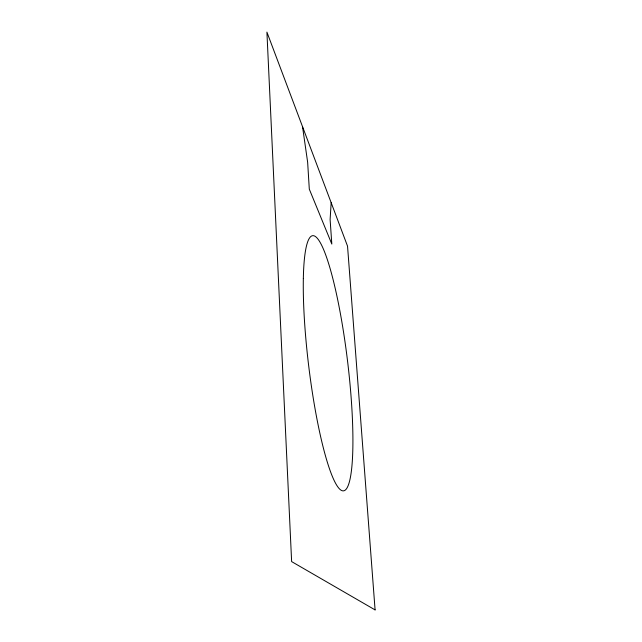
<?xml version="1.0" encoding="UTF-8"?>
<svg xmlns="http://www.w3.org/2000/svg" width="642" height="642" viewBox="0 0 642 642"><rect width="100%" height="100%" fill="white"/><g stroke="black" fill="none" stroke-linecap="round" stroke-linejoin="round"><path stroke-width="0.96" d="M331.168 202.679L330.116 219.524L331.818 244.056L309.3 189.141L307.646 162.257L302.526 126.651M375.088 609.9L291.628 561.598L266.911 32.1L347.539 246.159L375.088 609.9M303.337 278.556A128.528 19.581 83.1 0 0 338.952 488.321A128.528 19.581 83.1 0 0 342.066 323.103A128.528 19.581 83.1 0 0 303.337 278.556"/></g></svg>
